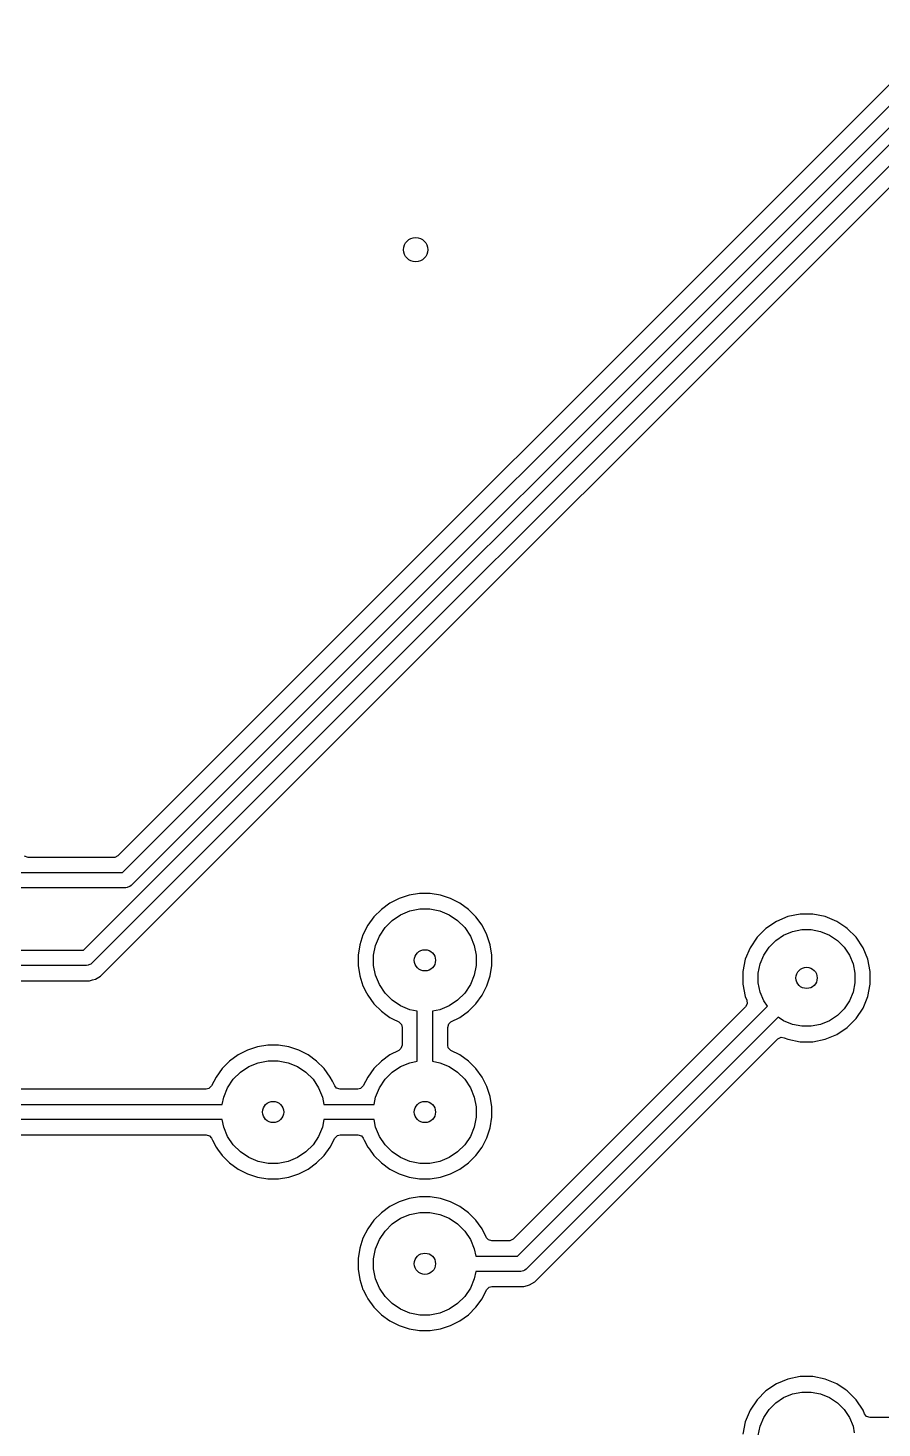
# Model space of a CAD drawing. Extents: x 0 to 130, y -140 to 0.
# Drawn here: x 46.11 to 60.18, y -99.42 to -76.35 of the extents above; entities that cross this region are included whole.
import ezdxf

# ---------------------------------------------------------------- set-up
doc = ezdxf.new("R2010")
doc.units = 0
doc.layers.add('BLACK', color=7, linetype='CONTINUOUS')

msp = doc.modelspace()

# ---------------------------------------------------------------- linework, layer by layer
at = {"layer": 'BLACK', "linetype": 'CONTINUOUS'}
for p, q in [((61.375041, -76.205526), (47.595063, -89.985504)), ((47.669828, -90.265), (61.517216, -76.417612)), ((61.65738, -76.631), (47.809992, -90.478388)), ((47.026424, -91.5448), (60.375612, -78.195612)), ((60.515776, -78.409), (47.166588, -91.758188)), ((49.905652, -89.373385), (60.590541, -78.688496)), ((47.378675, -91.900362), (49.905652, -89.373385)), ((46.11446, -90.0145), (46.056269, -89.995593)), ((47.525059, -90.0145), (46.11446, -90.0145)), ((47.540546, -90.013281), (47.525059, -90.0145)), ((47.595063, -89.985504), (47.540546, -90.013281)), ((45.847615, -90.265), (47.669828, -90.265)), ((47.721604, -90.515), (45.847615, -90.515)), ((47.74599, -90.512598), (47.721604, -90.515)), ((47.745991, -90.512598), (47.74599, -90.512598)), ((47.759188, -90.507131), (47.745991, -90.512598)), ((47.79105, -90.493934), (47.759188, -90.507131)), ((47.791055, -90.493928), (47.79105, -90.493934)), ((47.809992, -90.478388), (47.791055, -90.493928)), ((52.393893, -90.636398), (52.229161, -90.689923)), ((52.393897, -90.636397), (52.393893, -90.636398)), ((52.564986, -90.6093), (52.393897, -90.636397)), ((52.564989, -90.6093), (52.564986, -90.6093)), ((52.738211, -90.6093), (52.564989, -90.6093)), ((52.738214, -90.6093), (52.738211, -90.6093)), ((52.909302, -90.636397), (52.738214, -90.6093)), ((52.909306, -90.636398), (52.909302, -90.636397)), ((53.074038, -90.689923), (52.909306, -90.636398)), ((51.934673, -90.870385), (51.812185, -90.992873)), ((52.074814, -90.768566), (51.934673, -90.870385)), ((52.229158, -90.689925), (52.074814, -90.768566)), ((52.229161, -90.689923), (52.229158, -90.689925)), ((52.404858, -90.896401), (52.568285, -90.863893)), ((52.568285, -90.863893), (52.734915, -90.863893)), ((52.734915, -90.863893), (52.898342, -90.896401)), ((53.074041, -90.689925), (53.074038, -90.689923)), ((53.228385, -90.768566), (53.074041, -90.689925)), ((53.228387, -90.768567), (53.228385, -90.768566)), ((53.228388, -90.768568), (53.228387, -90.768567)), ((53.368528, -90.870386), (53.228388, -90.768568)), ((53.491014, -90.992872), (53.368528, -90.870386)), ((51.812185, -90.992873), (51.710366, -91.133014)), ((51.994541, -91.170566), (52.112366, -91.052741)), ((52.112366, -91.052741), (52.250913, -90.960167)), ((52.250913, -90.960167), (52.404858, -90.896401)), ((52.898342, -90.896401), (53.052287, -90.960167)), ((53.052287, -90.960167), (53.190834, -91.052741)), ((53.190834, -91.052741), (53.308659, -91.170566)), ((53.592832, -91.133012), (53.491014, -90.992872)), ((58.442402, -91.069058), (58.270348, -91.18402)), ((58.633581, -90.989869), (58.442402, -91.069058)), ((58.836532, -90.9495), (58.633581, -90.989869)), ((58.836535, -90.9495), (58.836532, -90.9495)), ((59.043465, -90.9495), (58.836535, -90.9495)), ((59.043467, -90.9495), (59.043465, -90.9495)), ((59.246418, -90.989869), (59.043467, -90.9495)), ((59.437597, -91.069058), (59.246418, -90.989869)), ((59.587107, -91.168957), (59.437597, -91.069058)), ((51.631723, -91.287361), (51.578198, -91.452093)), ((51.631725, -91.287358), (51.631723, -91.287361)), ((51.710366, -91.133014), (51.631725, -91.287358)), ((51.838201, -91.463058), (51.901967, -91.309113)), ((51.901967, -91.309113), (51.994541, -91.170566)), ((53.308659, -91.170566), (53.401233, -91.309113)), ((53.401233, -91.309113), (53.464999, -91.463058)), ((53.671473, -91.287355), (53.592832, -91.133012)), ((53.671473, -91.287357), (53.671473, -91.287355)), ((53.671474, -91.287358), (53.671473, -91.287357)), ((53.671476, -91.287361), (53.671474, -91.287358)), ((53.725001, -91.452093), (53.671476, -91.287361)), ((58.12402, -91.330348), (58.009058, -91.502402)), ((58.270348, -91.18402), (58.12402, -91.330348)), ((58.432485, -91.381592), (58.562883, -91.294463)), ((58.562883, -91.294463), (58.707772, -91.234448)), ((58.707772, -91.234448), (58.861586, -91.203852)), ((58.861586, -91.203852), (59.018414, -91.203852)), ((59.018414, -91.203852), (59.172228, -91.234448)), ((59.172228, -91.234448), (59.317117, -91.294463)), ((59.317117, -91.294463), (59.447515, -91.381592)), ((59.609655, -91.184023), (59.587107, -91.168957)), ((59.755977, -91.330345), (59.609655, -91.184023)), ((59.870941, -91.502402), (59.755977, -91.330345)), ((44.431725, -91.5448), (47.026424, -91.5448)), ((51.578197, -91.452097), (51.5511, -91.623185)), ((51.578198, -91.452093), (51.578197, -91.452097)), ((51.805693, -91.626485), (51.838201, -91.463058)), ((53.464999, -91.463058), (53.497507, -91.626485)), ((53.725002, -91.452097), (53.725001, -91.452093)), ((53.7521, -91.623185), (53.725002, -91.452097)), ((58.009058, -91.502402), (57.929869, -91.693581)), ((58.234463, -91.622883), (58.321592, -91.492485)), ((58.321592, -91.492485), (58.432485, -91.381592)), ((59.447515, -91.381592), (59.558408, -91.492485)), ((59.558408, -91.492485), (59.645537, -91.622883)), ((59.95013, -91.69358), (59.870941, -91.502402)), ((47.0782, -91.7948), (44.379949, -91.7948)), ((47.102586, -91.792398), (47.0782, -91.7948)), ((47.102587, -91.792398), (47.102586, -91.792398)), ((47.115784, -91.786931), (47.102587, -91.792398)), ((47.147646, -91.773734), (47.115784, -91.786931)), ((47.147651, -91.773728), (47.147646, -91.773734)), ((47.166588, -91.758188), (47.147651, -91.773728)), ((51.5511, -91.623185), (51.5511, -91.796414)), ((51.5511, -91.796414), (51.578197, -91.967502)), ((51.805693, -91.793115), (51.805693, -91.626485)), ((51.838201, -91.956542), (51.805693, -91.793115)), ((53.497507, -91.793115), (53.464999, -91.956542)), ((53.497507, -91.626485), (53.497507, -91.793115)), ((53.725002, -91.967502), (53.7521, -91.796414)), ((53.7521, -91.796414), (53.7521, -91.623185)), ((57.929869, -91.693581), (57.8895, -91.896532)), ((58.143852, -91.921586), (58.174448, -91.767772)), ((58.174448, -91.767772), (58.234463, -91.622883)), ((59.645537, -91.622883), (59.705552, -91.767772)), ((59.705552, -91.767772), (59.736148, -91.921586)), ((59.9905, -91.896535), (59.95013, -91.69358)), ((45.920649, -92.0453), (47.127636, -92.0453)), ((47.127636, -92.0453), (47.175386, -92.032505)), ((47.175386, -92.032505), (47.175387, -92.032505)), ((47.175387, -92.032505), (47.223134, -92.019711)), ((47.223133, -92.019711), (47.223138, -92.01971)), ((47.223134, -92.019711), (47.223133, -92.019711)), ((47.223138, -92.01971), (47.308762, -91.970275)), ((47.308762, -91.970275), (47.378675, -91.900362)), ((51.578197, -91.967502), (51.578198, -91.967506)), ((51.578198, -91.967506), (51.631723, -92.132238)), ((51.901967, -92.110487), (51.838201, -91.956542)), ((53.464999, -91.956542), (53.401233, -92.110487)), ((53.671476, -92.132238), (53.725001, -91.967506)), ((53.725001, -91.967506), (53.725002, -91.967502)), ((57.8895, -91.896532), (57.8895, -92.103467)), ((58.143852, -92.078414), (58.143852, -91.921586)), ((59.736148, -91.921586), (59.736148, -92.078414)), ((59.9905, -91.913385), (59.9905, -91.896535)), ((59.9905, -92.103465), (59.9905, -91.913385)), ((51.631723, -92.132238), (51.631725, -92.132241)), ((51.631725, -92.132241), (51.689486, -92.245606)), ((51.689486, -92.245606), (51.710368, -92.286588)), ((51.994541, -92.249034), (51.901967, -92.110487)), ((52.112366, -92.366859), (51.994541, -92.249034)), ((53.308659, -92.249034), (53.190834, -92.366859)), ((53.401233, -92.110487), (53.308659, -92.249034)), ((53.592832, -92.286588), (53.671473, -92.132245)), ((53.671473, -92.132245), (53.671474, -92.13224)), ((53.671474, -92.13224), (53.671476, -92.132238)), ((57.8895, -92.103467), (57.929869, -92.306418)), ((58.174448, -92.232228), (58.143852, -92.078414)), ((58.234463, -92.377117), (58.174448, -92.232228)), ((59.705552, -92.232228), (59.645537, -92.377117)), ((59.736148, -92.078414), (59.705552, -92.232228)), ((59.95013, -92.30642), (59.9905, -92.103465)), ((51.710368, -92.286588), (51.812186, -92.426728)), ((51.812186, -92.426728), (51.934672, -92.549214)), ((52.250913, -92.459433), (52.112366, -92.366859)), ((52.404858, -92.523199), (52.250913, -92.459433)), ((53.052287, -92.459433), (52.898342, -92.523199)), ((53.190834, -92.366859), (53.052287, -92.459433)), ((53.368528, -92.549214), (53.491014, -92.426728)), ((53.491014, -92.426728), (53.592832, -92.286588)), ((57.933669, -92.475292), (54.103659, -96.305304)), ((54.178424, -96.5848), (58.295203, -92.46802)), ((57.929869, -92.306418), (57.95513, -92.367404)), ((57.959929, -92.4284), (57.933669, -92.475292)), ((57.95513, -92.367404), (57.959929, -92.4284)), ((58.295203, -92.46802), (58.234463, -92.377117)), ((59.558408, -92.507515), (59.447515, -92.618408)), ((59.645537, -92.377117), (59.558408, -92.507515)), ((59.755977, -92.669655), (59.870941, -92.497598)), ((59.870941, -92.497598), (59.95013, -92.30642)), ((51.934672, -92.549214), (52.008694, -92.602994)), ((52.008694, -92.602994), (52.074813, -92.651033)), ((52.074813, -92.651033), (52.116539, -92.672293)), ((52.116539, -92.672293), (52.222045, -92.72605)), ((52.222045, -92.72605), (52.265309, -92.769314)), ((52.5266, -92.547415), (52.404858, -92.523199)), ((52.5266, -93.372184), (52.5266, -92.547415)), ((52.898342, -92.523199), (52.7766, -92.547415)), ((52.7766, -92.547415), (52.7766, -93.372184)), ((53.046007, -92.756069), (53.081154, -92.72605)), ((53.081154, -92.72605), (53.228388, -92.651032)), ((53.228388, -92.651032), (53.368528, -92.549214)), ((58.471979, -92.644796), (54.318588, -96.798188)), ((58.562883, -92.705537), (58.471979, -92.644796)), ((58.707772, -92.765552), (58.562883, -92.705537)), ((59.317117, -92.705537), (59.172228, -92.765552)), ((59.447515, -92.618408), (59.317117, -92.705537)), ((59.609655, -92.815977), (59.755977, -92.669655)), ((52.265309, -92.769314), (52.2761, -92.81426)), ((52.2761, -92.81426), (52.2761, -93.105339)), ((53.0271, -92.81426), (53.046007, -92.756069)), ((53.0271, -93.105339), (53.0271, -92.81426)), ((58.861586, -92.796148), (58.707772, -92.765552)), ((59.018414, -92.796148), (58.861586, -92.796148)), ((59.172228, -92.765552), (59.018414, -92.796148)), ((59.24642, -93.01013), (59.437598, -92.930941)), ((59.437598, -92.930941), (59.609655, -92.815977)), ((49.729158, -93.189925), (49.574814, -93.268566)), ((49.729161, -93.189923), (49.729158, -93.189925)), ((49.893893, -93.136398), (49.729161, -93.189923)), ((49.893897, -93.136397), (49.893893, -93.136398)), ((50.064986, -93.1093), (49.893897, -93.136397)), ((50.064989, -93.1093), (50.064986, -93.1093)), ((50.238211, -93.1093), (50.064989, -93.1093)), ((50.238214, -93.1093), (50.238211, -93.1093)), ((50.409302, -93.136397), (50.238214, -93.1093)), ((50.409306, -93.136398), (50.409302, -93.136397)), ((50.574038, -93.189923), (50.409306, -93.136398)), ((50.574041, -93.189925), (50.574038, -93.189923)), ((50.728385, -93.268566), (50.574041, -93.189925)), ((52.222045, -93.193549), (52.074814, -93.268566)), ((52.257193, -93.16353), (52.222045, -93.193549)), ((52.2761, -93.105339), (52.257193, -93.16353)), ((53.03789, -93.150284), (53.0271, -93.105339)), ((53.081155, -93.193549), (53.03789, -93.150284)), ((53.228385, -93.268566), (53.081155, -93.193549)), ((54.530675, -96.940362), (58.464708, -93.006327)), ((58.464708, -93.006327), (58.519223, -92.978552)), ((58.519223, -92.978552), (58.572593, -92.984868)), ((58.572593, -92.984868), (58.63358, -93.01013)), ((58.63358, -93.01013), (58.836535, -93.0505)), ((58.836535, -93.0505), (58.836536, -93.0505)), ((58.836536, -93.0505), (59.043464, -93.0505)), ((59.043464, -93.0505), (59.043465, -93.0505)), ((59.043465, -93.0505), (59.24642, -93.01013)), ((49.434673, -93.370385), (49.312185, -93.492873)), ((49.574814, -93.268566), (49.434673, -93.370385)), ((49.750913, -93.460167), (49.904858, -93.396401)), ((49.904858, -93.396401), (50.068285, -93.363893)), ((50.068285, -93.363893), (50.234915, -93.363893)), ((50.234915, -93.363893), (50.398342, -93.396401)), ((50.398342, -93.396401), (50.552287, -93.460167)), ((50.728387, -93.268567), (50.728385, -93.268566)), ((50.728388, -93.268568), (50.728387, -93.268567)), ((50.868528, -93.370386), (50.728388, -93.268568)), ((50.991014, -93.492872), (50.868528, -93.370386)), ((51.934673, -93.370385), (51.812185, -93.492873)), ((52.074814, -93.268566), (51.934673, -93.370385)), ((52.250913, -93.460167), (52.404858, -93.396401)), ((52.404858, -93.396401), (52.5266, -93.372184)), ((52.7766, -93.372184), (52.898342, -93.396401)), ((52.898342, -93.396401), (53.052287, -93.460167)), ((53.228387, -93.268567), (53.228385, -93.268566)), ((53.228388, -93.268568), (53.228387, -93.268567)), ((53.368528, -93.370386), (53.228388, -93.268568)), ((53.491014, -93.492872), (53.368528, -93.370386)), ((49.210366, -93.633013), (49.13535, -93.780245)), ((49.312185, -93.492873), (49.210366, -93.633013)), ((49.494541, -93.670566), (49.612366, -93.552741)), ((49.612366, -93.552741), (49.750913, -93.460167)), ((50.552287, -93.460167), (50.690834, -93.552741)), ((50.690834, -93.552741), (50.808659, -93.670566)), ((51.043814, -93.565545), (50.991014, -93.492872)), ((51.092833, -93.633013), (51.043814, -93.565545)), ((51.127262, -93.700585), (51.092833, -93.633013)), ((51.710366, -93.633013), (51.63535, -93.780245)), ((51.812185, -93.492873), (51.710366, -93.633013)), ((51.994541, -93.670566), (52.112366, -93.552741)), ((52.112366, -93.552741), (52.250913, -93.460167)), ((53.052287, -93.460167), (53.190834, -93.552741)), ((53.190834, -93.552741), (53.308659, -93.670566)), ((53.592832, -93.633012), (53.491014, -93.492872)), ((53.671473, -93.787355), (53.592832, -93.633012)), ((49.04714, -93.8343), (45.901049, -93.8343)), ((49.092086, -93.823509), (49.04714, -93.8343)), ((49.13535, -93.780245), (49.092086, -93.823509)), ((49.338201, -93.963058), (49.401967, -93.809113)), ((49.401967, -93.809113), (49.494541, -93.670566)), ((50.808659, -93.670566), (50.901233, -93.809113)), ((50.901233, -93.809113), (50.964999, -93.963058)), ((51.162331, -93.769414), (51.127262, -93.700585)), ((51.16785, -93.780245), (51.162331, -93.769414)), ((51.197869, -93.815393), (51.16785, -93.780245)), ((51.25606, -93.8343), (51.197869, -93.815393)), ((51.54714, -93.8343), (51.25606, -93.8343)), ((51.592086, -93.823509), (51.54714, -93.8343)), ((51.63535, -93.780245), (51.592086, -93.823509)), ((51.838201, -93.963058), (51.901967, -93.809113)), ((51.901967, -93.809113), (51.994541, -93.670566)), ((53.308659, -93.670566), (53.401233, -93.809113)), ((53.401233, -93.809113), (53.464999, -93.963058)), ((53.671473, -93.787357), (53.671473, -93.787355)), ((53.671474, -93.787358), (53.671473, -93.787357)), ((53.671476, -93.787361), (53.671474, -93.787358)), ((53.725001, -93.952093), (53.671476, -93.787361)), ((39.401829, -94.0848), (49.313985, -94.0848)), ((49.313985, -94.0848), (49.338201, -93.963058)), ((50.964999, -93.963058), (50.989215, -94.0848)), ((50.989215, -94.0848), (51.813985, -94.0848)), ((51.813985, -94.0848), (51.838201, -93.963058)), ((53.464999, -93.963058), (53.497507, -94.126485)), ((53.725002, -93.952097), (53.725001, -93.952093)), ((53.7521, -94.123185), (53.725002, -93.952097)), ((53.7521, -94.296414), (53.7521, -94.123185)), ((49.313985, -94.3348), (39.411934, -94.3348)), ((49.338201, -94.456542), (49.313985, -94.3348)), ((50.989215, -94.3348), (50.964999, -94.456542)), ((51.813985, -94.3348), (50.989215, -94.3348)), ((51.838201, -94.456542), (51.813985, -94.3348)), ((53.497507, -94.293115), (53.464999, -94.456542)), ((53.497507, -94.126485), (53.497507, -94.293115)), ((53.725002, -94.467502), (53.7521, -94.296414)), ((49.401967, -94.610487), (49.338201, -94.456542)), ((50.964999, -94.456542), (50.901233, -94.610487)), ((51.901967, -94.610487), (51.838201, -94.456542)), ((53.464999, -94.456542), (53.401233, -94.610487)), ((53.671476, -94.632238), (53.725001, -94.467506)), ((53.725001, -94.467506), (53.725002, -94.467502)), ((45.920649, -94.5853), (49.04714, -94.5853)), ((49.04714, -94.5853), (49.105331, -94.604207)), ((49.105331, -94.604207), (49.135349, -94.639354)), ((49.135349, -94.639354), (49.153172, -94.674333)), ((49.153172, -94.674333), (49.210366, -94.786586)), ((49.210366, -94.786586), (49.236415, -94.822439)), ((49.494541, -94.749034), (49.401967, -94.610487)), ((49.612366, -94.866859), (49.494541, -94.749034)), ((50.808659, -94.749034), (50.690834, -94.866859)), ((50.901233, -94.610487), (50.808659, -94.749034)), ((50.991014, -94.926728), (51.092832, -94.786588)), ((51.092832, -94.786588), (51.16785, -94.639354)), ((51.16785, -94.639354), (51.211114, -94.596091)), ((51.211114, -94.596091), (51.25606, -94.5853)), ((51.25606, -94.5853), (51.54714, -94.5853)), ((51.54714, -94.5853), (51.605331, -94.604207)), ((51.605331, -94.604207), (51.635349, -94.639354)), ((51.635349, -94.639354), (51.653172, -94.674333)), ((51.653172, -94.674333), (51.710366, -94.786586)), ((51.710366, -94.786586), (51.736415, -94.822439)), ((51.994541, -94.749034), (51.901967, -94.610487)), ((52.112366, -94.866859), (51.994541, -94.749034)), ((53.308659, -94.749034), (53.190834, -94.866859)), ((53.401233, -94.610487), (53.308659, -94.749034)), ((53.491014, -94.926728), (53.592832, -94.786588)), ((53.592832, -94.786588), (53.671473, -94.632245)), ((53.671473, -94.632245), (53.671474, -94.63224)), ((53.671474, -94.63224), (53.671476, -94.632238)), ((49.236415, -94.822439), (49.312186, -94.926728)), ((49.312186, -94.926728), (49.434672, -95.049214)), ((49.750913, -94.959433), (49.612366, -94.866859)), ((49.904858, -95.023199), (49.750913, -94.959433)), ((50.068285, -95.055707), (49.904858, -95.023199)), ((50.398342, -95.023199), (50.234915, -95.055707)), ((50.552287, -94.959433), (50.398342, -95.023199)), ((50.690834, -94.866859), (50.552287, -94.959433)), ((50.868528, -95.049214), (50.991014, -94.926728)), ((51.736415, -94.822439), (51.812186, -94.926728)), ((51.812186, -94.926728), (51.934672, -95.049214)), ((52.250913, -94.959433), (52.112366, -94.866859)), ((52.404858, -95.023199), (52.250913, -94.959433)), ((52.568285, -95.055707), (52.404858, -95.023199)), ((52.898342, -95.023199), (52.734915, -95.055707)), ((53.052287, -94.959433), (52.898342, -95.023199)), ((53.190834, -94.866859), (53.052287, -94.959433)), ((53.368528, -95.049214), (53.491014, -94.926728)), ((49.434672, -95.049214), (49.574812, -95.151032)), ((49.574812, -95.151032), (49.729155, -95.229673)), ((49.729155, -95.229673), (49.729157, -95.229673)), ((49.729157, -95.229673), (49.729158, -95.229674)), ((49.729158, -95.229674), (49.729161, -95.229676)), ((49.729161, -95.229676), (49.893893, -95.283201)), ((50.234915, -95.055707), (50.068285, -95.055707)), ((50.409306, -95.283201), (50.574038, -95.229676)), ((50.574038, -95.229676), (50.57404, -95.229674)), ((50.57404, -95.229674), (50.574045, -95.229673)), ((50.574045, -95.229673), (50.728388, -95.151032)), ((50.728388, -95.151032), (50.868528, -95.049214)), ((51.934672, -95.049214), (52.074812, -95.151032)), ((52.074812, -95.151032), (52.229155, -95.229673)), ((52.229155, -95.229673), (52.229157, -95.229673)), ((52.229157, -95.229673), (52.229158, -95.229674)), ((52.229158, -95.229674), (52.229161, -95.229676)), ((52.229161, -95.229676), (52.393893, -95.283201)), ((52.734915, -95.055707), (52.568285, -95.055707)), ((52.909306, -95.283201), (53.074038, -95.229676)), ((53.074038, -95.229676), (53.07404, -95.229674)), ((53.07404, -95.229674), (53.074045, -95.229673)), ((53.074045, -95.229673), (53.228388, -95.151032)), ((53.228388, -95.151032), (53.368528, -95.049214)), ((49.893893, -95.283201), (49.893897, -95.283202)), ((49.893897, -95.283202), (50.064986, -95.3103)), ((50.064986, -95.3103), (50.064989, -95.3103)), ((50.064989, -95.3103), (50.238214, -95.3103)), ((50.238214, -95.3103), (50.409302, -95.283202)), ((50.409302, -95.283202), (50.409306, -95.283201)), ((52.393893, -95.283201), (52.393897, -95.283202)), ((52.393897, -95.283202), (52.564986, -95.3103)), ((52.564986, -95.3103), (52.564989, -95.3103)), ((52.564989, -95.3103), (52.738214, -95.3103)), ((52.738214, -95.3103), (52.909302, -95.283202)), ((52.909302, -95.283202), (52.909306, -95.283201)), ((52.229158, -95.689925), (52.074814, -95.768566)), ((52.229161, -95.689923), (52.229158, -95.689925)), ((52.393893, -95.636398), (52.229161, -95.689923)), ((52.393897, -95.636397), (52.393893, -95.636398)), ((52.564986, -95.6093), (52.393897, -95.636397)), ((52.564989, -95.6093), (52.564986, -95.6093)), ((52.738211, -95.6093), (52.564989, -95.6093)), ((52.738214, -95.6093), (52.738211, -95.6093)), ((52.909302, -95.636397), (52.738214, -95.6093)), ((52.909306, -95.636398), (52.909302, -95.636397)), ((53.074038, -95.689923), (52.909306, -95.636398)), ((53.074041, -95.689925), (53.074038, -95.689923)), ((53.228385, -95.768566), (53.074041, -95.689925)), ((51.934673, -95.870385), (51.812185, -95.992873)), ((52.074814, -95.768566), (51.934673, -95.870385)), ((52.112366, -96.052741), (52.250913, -95.960167)), ((52.250913, -95.960167), (52.404858, -95.896401)), ((52.404858, -95.896401), (52.568285, -95.863893)), ((52.568285, -95.863893), (52.734915, -95.863893)), ((52.734915, -95.863893), (52.898342, -95.896401)), ((52.898342, -95.896401), (53.052287, -95.960167)), ((53.052287, -95.960167), (53.190834, -96.052741)), ((53.228387, -95.768567), (53.228385, -95.768566)), ((53.228388, -95.768568), (53.228387, -95.768567)), ((53.368528, -95.870386), (53.228388, -95.768568)), ((53.491014, -95.992872), (53.368528, -95.870386)), ((51.710366, -96.133014), (51.631725, -96.287358)), ((51.812185, -95.992873), (51.710366, -96.133014)), ((51.901967, -96.309113), (51.994541, -96.170566)), ((51.994541, -96.170566), (52.112366, -96.052741)), ((53.190834, -96.052741), (53.308659, -96.170566)), ((53.308659, -96.170566), (53.401233, -96.309113)), ((53.534664, -96.052951), (53.491014, -95.992872)), ((53.592833, -96.133013), (53.534664, -96.052951)), ((53.66785, -96.280245), (53.592833, -96.133013)), ((51.631723, -96.287361), (51.578198, -96.452093)), ((51.631725, -96.287358), (51.631723, -96.287361)), ((51.838201, -96.463058), (51.901967, -96.309113)), ((53.401233, -96.309113), (53.464999, -96.463058)), ((53.697869, -96.315393), (53.66785, -96.280245)), ((53.75606, -96.3343), (53.697869, -96.315393)), ((54.033655, -96.3343), (53.75606, -96.3343)), ((54.049142, -96.333081), (54.033655, -96.3343)), ((54.103659, -96.305304), (54.049142, -96.333081)), ((51.578197, -96.452097), (51.5511, -96.623185)), ((51.5511, -96.623185), (51.5511, -96.796414)), ((51.578198, -96.452093), (51.578197, -96.452097)), ((51.805693, -96.626485), (51.838201, -96.463058)), ((51.805693, -96.793115), (51.805693, -96.626485)), ((53.464999, -96.463058), (53.489215, -96.5848)), ((53.489215, -96.5848), (54.178424, -96.5848)), ((51.5511, -96.796414), (51.578197, -96.967502)), ((51.838201, -96.956542), (51.805693, -96.793115)), ((53.489215, -96.8348), (53.464999, -96.956542)), ((54.2302, -96.8348), (53.489215, -96.8348)), ((54.254586, -96.832398), (54.2302, -96.8348)), ((54.254587, -96.832398), (54.254586, -96.832398)), ((54.274861, -96.824), (54.254587, -96.832398)), ((54.299646, -96.813734), (54.274861, -96.824)), ((54.299651, -96.813728), (54.299646, -96.813734)), ((54.318588, -96.798188), (54.299651, -96.813728)), ((51.578197, -96.967502), (51.578198, -96.967506)), ((51.578198, -96.967506), (51.631723, -97.132238)), ((51.901967, -97.110487), (51.838201, -96.956542)), ((51.994541, -97.249034), (51.901967, -97.110487)), ((53.401233, -97.110487), (53.308659, -97.249034)), ((53.464999, -96.956542), (53.401233, -97.110487)), ((53.66785, -97.139354), (53.711114, -97.096091)), ((53.711114, -97.096091), (53.75606, -97.0853)), ((53.75606, -97.0853), (54.279635, -97.0853)), ((54.279635, -97.0853), (54.279636, -97.0853)), ((54.279636, -97.0853), (54.341333, -97.068768)), ((54.341333, -97.068768), (54.375138, -97.05971)), ((54.375138, -97.05971), (54.460762, -97.010275)), ((54.460762, -97.010275), (54.530675, -96.940362)), ((51.631723, -97.132238), (51.631725, -97.132241)), ((51.631725, -97.132241), (51.631726, -97.132244)), ((51.631726, -97.132244), (51.631727, -97.132245)), ((51.631727, -97.132245), (51.63535, -97.139355)), ((51.63535, -97.139355), (51.688415, -97.243504)), ((51.688415, -97.243504), (51.710368, -97.286588)), ((51.710368, -97.286588), (51.812186, -97.426728)), ((52.112366, -97.366859), (51.994541, -97.249034)), ((53.308659, -97.249034), (53.190834, -97.366859)), ((53.491014, -97.426728), (53.592832, -97.286588)), ((53.592832, -97.286588), (53.66785, -97.139354)), ((51.812186, -97.426728), (51.934672, -97.549214)), ((51.934672, -97.549214), (52.074812, -97.651032)), ((52.250913, -97.459433), (52.112366, -97.366859)), ((52.404858, -97.523199), (52.250913, -97.459433)), ((52.568285, -97.555707), (52.404858, -97.523199)), ((52.734915, -97.555707), (52.568285, -97.555707)), ((52.898342, -97.523199), (52.734915, -97.555707)), ((53.052287, -97.459433), (52.898342, -97.523199)), ((53.190834, -97.366859), (53.052287, -97.459433)), ((53.228388, -97.651032), (53.368528, -97.549214)), ((53.368528, -97.549214), (53.491014, -97.426728)), ((52.074812, -97.651032), (52.229155, -97.729673)), ((52.229155, -97.729673), (52.229157, -97.729673)), ((52.229157, -97.729673), (52.229158, -97.729674)), ((52.229158, -97.729674), (52.229161, -97.729676)), ((52.229161, -97.729676), (52.393893, -97.783201)), ((52.393893, -97.783201), (52.393897, -97.783202)), ((52.393897, -97.783202), (52.564986, -97.8103)), ((52.564986, -97.8103), (52.564989, -97.8103)), ((52.564989, -97.8103), (52.738214, -97.8103)), ((52.738214, -97.8103), (52.909302, -97.783202)), ((52.909302, -97.783202), (52.909306, -97.783201)), ((52.909306, -97.783201), (53.074038, -97.729676)), ((53.074038, -97.729676), (53.07404, -97.729674)), ((53.07404, -97.729674), (53.074045, -97.729673)), ((53.074045, -97.729673), (53.228388, -97.651032)), ((58.442402, -98.689058), (58.270348, -98.80402)), ((58.633581, -98.609869), (58.442402, -98.689058)), ((58.836532, -98.5695), (58.633581, -98.609869)), ((58.836535, -98.5695), (58.836532, -98.5695)), ((59.043465, -98.5695), (58.836535, -98.5695)), ((59.043467, -98.5695), (59.043465, -98.5695)), ((59.246418, -98.609869), (59.043467, -98.5695)), ((59.437597, -98.689058), (59.246418, -98.609869)), ((59.574579, -98.780586), (59.437597, -98.689058)), ((58.12402, -98.950348), (58.009058, -99.122402)), ((58.270348, -98.80402), (58.12402, -98.950348)), ((58.432485, -99.001592), (58.562883, -98.914463)), ((58.562883, -98.914463), (58.707772, -98.854448)), ((58.707772, -98.854448), (58.861586, -98.823852)), ((58.861586, -98.823852), (59.018414, -98.823852)), ((59.018414, -98.823852), (59.172228, -98.854448)), ((59.172228, -98.854448), (59.317117, -98.914463)), ((59.317117, -98.914463), (59.447515, -99.001592)), ((59.609655, -98.804023), (59.574579, -98.780586)), ((59.755977, -98.950345), (59.609655, -98.804023)), ((59.755979, -98.950348), (59.755977, -98.950345)), ((59.870941, -99.122402), (59.755979, -98.950348)), ((58.009058, -99.122402), (57.929869, -99.313581)), ((58.234463, -99.242883), (58.321592, -99.112485)), ((58.321592, -99.112485), (58.432485, -99.001592)), ((59.447515, -99.001592), (59.558408, -99.112485)), ((59.558408, -99.112485), (59.645537, -99.242883)), ((59.896202, -99.183386), (59.870941, -99.122402)), ((59.929475, -99.225593), (59.896202, -99.183386)), ((57.929869, -99.313581), (57.8895, -99.516532)), ((58.143852, -99.541586), (58.174448, -99.387772)), ((58.174448, -99.387772), (58.234463, -99.242883)), ((59.645537, -99.242883), (59.705552, -99.387772)), ((59.705552, -99.387772), (59.726881, -99.495)), ((59.987666, -99.2445), (59.929475, -99.225593)), ((61.64554, -99.2445), (59.987666, -99.2445))]:
    msp.add_line(p, q, dxfattribs=at)
at = {"layer": 'BLACK'}
for centre, radius in [((52.5, -80), 0.2), ((52.6516, -91.7098), 0.175), ((52.6516, -91.7098), 0.175), ((58.94, -92), 0.175), ((58.94, -92), 0.175), ((50.1516, -94.2098), 0.175), ((50.1516, -94.2098), 0.175), ((52.6516, -94.2098), 0.175), ((52.6516, -94.2098), 0.175), ((52.6516, -96.7098), 0.175), ((52.6516, -96.7098), 0.175)]:
    msp.add_circle(centre, radius, dxfattribs=at)
at = {"layer": 'WHITE'}
for centre in [(52.6516, -91.7098), (58.94, -92), (50.1516, -94.2098), (52.6516, -94.2098), (52.6516, -96.7098)]:
    msp.add_circle(centre, 0.175, dxfattribs=at)

doc.saveas('drawing.dxf')
